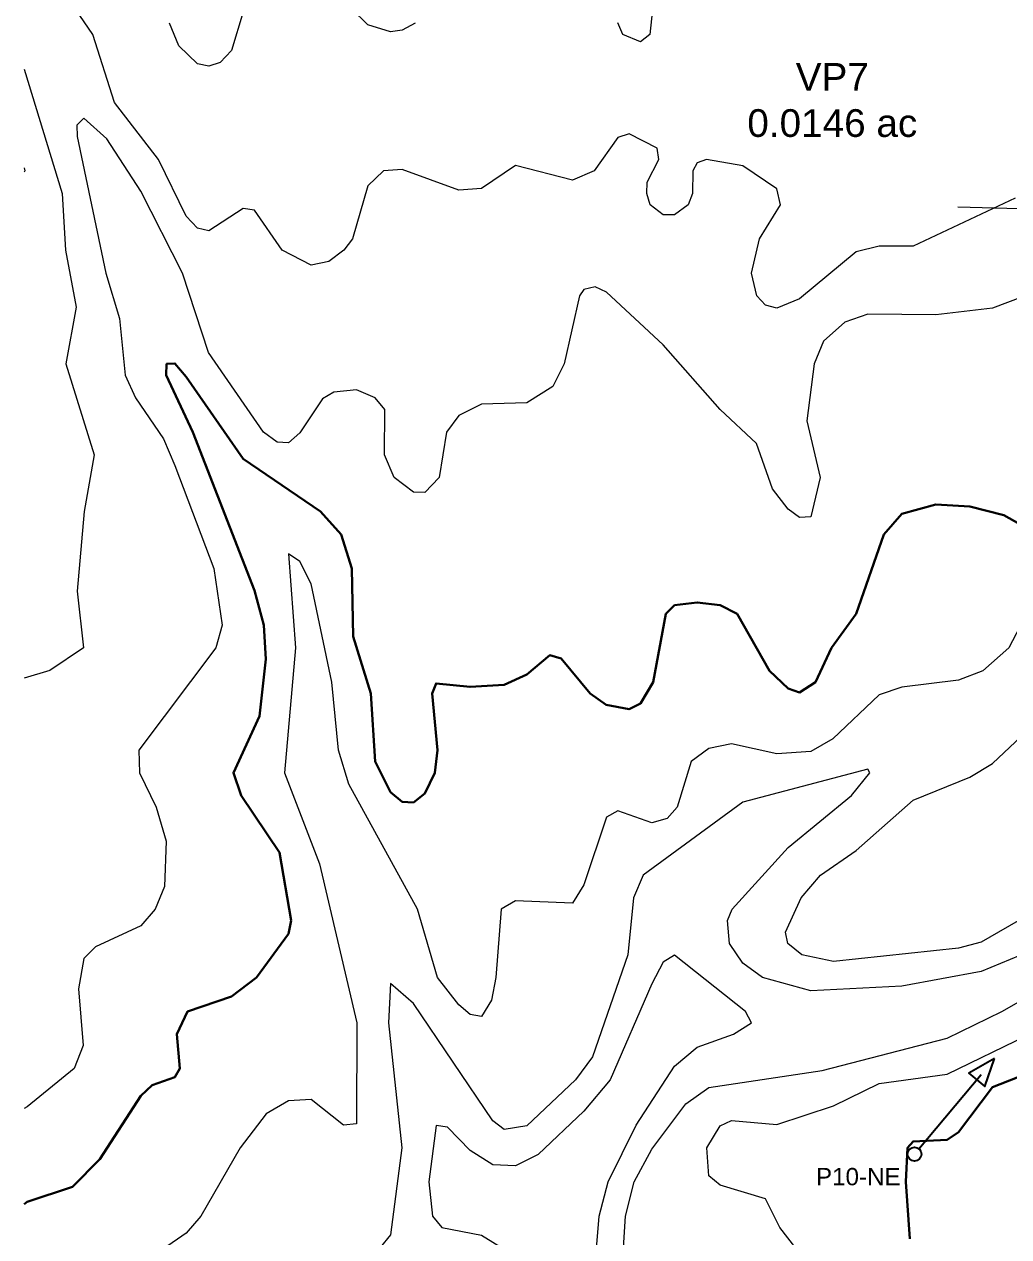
# Model space of a CAD drawing. Extents: x 6810325 to 6812275, y 1878569 to 1880689.
# Drawn here: x 6810325.1 to 6810609.5, y 1878863 to 1879213.1 of the extents above; entities that cross this region are included whole.
import ezdxf
from ezdxf.enums import TextEntityAlignment as Align

# ---------------------------------------------------------------- set-up
doc = ezdxf.new("R2010")
doc.units = 21
doc.header["$LTSCALE"] = 10
doc.header["$MEASUREMENT"] = 0
for name, color, linetype, lineweight in [('ANNO-LABELS', 7, 'CONTINUOUS', 18), ('ANNO-POINT-LABELS', 7, 'CONTINUOUS', 13), ('TOPO-CONTOUR-MAJOR', 34, 'CONTINUOUS', 30), ('TOPO-CONTOUR-MINOR', 36, 'CONTINUOUS', 13), ('WETL-PHOTO-POINT', 30, 'CONTINUOUS', 25)]:
    doc.layers.add(name, color=color, linetype=linetype, lineweight=lineweight)
doc.styles.add('LABEL', font='arial.ttf')

# ---------------------------------------------------------------- blocks, each defined once
blk = doc.blocks.new('PHOTO_ARROW')
at = {"color": 0, "lineweight": -2}
blk.add_line((0, 2), (0, 30), dxfattribs=at)
blk.add_lwpolyline([(0, 36), (-3, 28), (3, 28)], close=True, dxfattribs=at)
blk.add_circle((0, 0), 2, dxfattribs=at)

msp = doc.modelspace()

# ---------------------------------------------------------------- linework, layer by layer
at = {"layer": 'ANNO-LABELS'}
msp.add_lwpolyline([(6810594.75, 1879160.33), (6810714.75, 1879157.05)], dxfattribs=at)
at = {"layer": 'TOPO-CONTOUR-MAJOR', "elevation": 190}
for points in [[(6810617.96, 1879065.8), (6810608.12, 1879071.35), (6810598.28, 1879073.82), (6810588.44, 1879074.4), (6810578.59, 1879071.69), (6810573.44, 1879065.8), (6810565.39, 1879042.84), (6810558.31, 1879032.99), (6810553.69, 1879023.15), (6810549.07, 1879020.15), (6810545.79, 1879021.25), (6810540.37, 1879026.43), (6810531.02, 1879042.84), (6810526.1, 1879045.33), (6810519.54, 1879046.16), (6810512.98, 1879045.3), (6810510.46, 1879042.84), (6810506.81, 1879023.15), (6810503.13, 1879016.97), (6810499.85, 1879015.36), (6810493.22, 1879016.59), (6810488.61, 1879019.87), (6810480.17, 1879029.97), (6810476.89, 1879030.88), (6810470.33, 1879025.36), (6810463.76, 1879022.39), (6810453.92, 1879021.74), (6810444.08, 1879022.73), (6810442.93, 1879019.87), (6810444.49, 1879003.47), (6810443.69, 1878996.9), (6810440.8, 1878990.98), (6810437.52, 1878988.32), (6810434.24, 1878988.58), (6810430.96, 1878991.35), (6810426.47, 1879000.19), (6810425.22, 1879019.87), (6810420.09, 1879036.27), (6810419.73, 1879055.96), (6810416.65, 1879065.8), (6810410.72, 1879072.36), (6810388.31, 1879087.59), (6810371.9, 1879111.3), (6810368.62, 1879115.17), (6810366.25, 1879115.01), (6810366.08, 1879111.73), (6810373.81, 1879095.33), (6810391.59, 1879049.55), (6810394.35, 1879039.56), (6810394.92, 1879029.71), (6810393.09, 1879013.31), (6810385.53, 1878996.9), (6810387.76, 1878990.34), (6810398.81, 1878973.94), (6810402.25, 1878954.25), (6810401.43, 1878950.48), (6810392.23, 1878937.85), (6810385.02, 1878932.3), (6810372.24, 1878928.01), (6810369.15, 1878921.45), (6810370.04, 1878911.6), (6810368.62, 1878909.01), (6810362.06, 1878906.77), (6810358.78, 1878903.68), (6810346.96, 1878885.36), (6810339.09, 1878877.42), (6810325.97, 1878873.05), (6810325.11, 1878872.4)], [(6810580.94, 1878862.39), (6810579.79, 1878878.79), (6810580.21, 1878888.64), (6810581.87, 1878890.49), (6810591.72, 1878890.97), (6810595, 1878893.14), (6810604.84, 1878906.15), (6810621.24, 1878912.66)]]:
    msp.add_lwpolyline(points, dxfattribs=at)
at = {"layer": 'TOPO-CONTOUR-MINOR'}
for points, elevation in [([(6810611.4, 1879162.89), (6810581.87, 1879149.05), (6810572.03, 1879148.99), (6810565.47, 1879147.37), (6810549.07, 1879133.76), (6810542.5, 1879131.07), (6810539.22, 1879131.94), (6810536.78, 1879134.7), (6810535.17, 1879141.26), (6810537.51, 1879151.1), (6810543.58, 1879160.95), (6810542.5, 1879165.53), (6810532.66, 1879172.18), (6810522.21, 1879174.07), (6810519.54, 1879173.09), (6810518.23, 1879170.79), (6810518.19, 1879164.23), (6810516.9, 1879160.95), (6810512.98, 1879158.1), (6810509.7, 1879158.05), (6810505.95, 1879160.95), (6810504.91, 1879164.23), (6810505.1, 1879167.51), (6810508.47, 1879174.07), (6810507.9, 1879177.35), (6810499.85, 1879181.45), (6810496.57, 1879180.37), (6810489.7, 1879170.79), (6810483.45, 1879168.03), (6810467.05, 1879172.27), (6810457.2, 1879165.68), (6810450.64, 1879165.14), (6810434.24, 1879171.14), (6810428.87, 1879170.79), (6810424.39, 1879166.4), (6810419.91, 1879151.1), (6810417.43, 1879147.82), (6810413.06, 1879144.54), (6810407.99, 1879143.5), (6810399.58, 1879147.82), (6810391.59, 1879159.39), (6810388.31, 1879159.86), (6810378.46, 1879153.45), (6810375.18, 1879154.19), (6810371.9, 1879157.63), (6810363.86, 1879174.07), (6810351.17, 1879190.47), (6810344.97, 1879210.16), (6810336, 1879223.28)], 192), ([(6810437.99, 1879213.44), (6810434.24, 1879211.36), (6810430.96, 1879210.93), (6810424.39, 1879212.94), (6810414.55, 1879222.64)], 193), ([(6810506.93, 1879220), (6810505.79, 1879210.16), (6810503.13, 1879208), (6810497.99, 1879210.16), (6810496.57, 1879213.53)], 193), ([(6810388.31, 1879216.72), (6810385.02, 1879205.5), (6810381.74, 1879202), (6810378.46, 1879200.97), (6810375.18, 1879201.63), (6810369.8, 1879206.88), (6810367.08, 1879213.44)], 193), ([(6810325.11, 1879200.11), (6810336.05, 1879164.23), (6810337.05, 1879147.82), (6810340.1, 1879131.42), (6810337.14, 1879115.01), (6810345.36, 1879088.77), (6810342.41, 1879072.36), (6810340.4, 1879049.4), (6810342.22, 1879032.99), (6810332.53, 1879026.47), (6810325.11, 1879024.23)], 192), ([(6810634.37, 1879142.24), (6810604.84, 1879131.1), (6810588.44, 1879129.19), (6810568.75, 1879129.35), (6810562.19, 1879127.11), (6810555.99, 1879121.58), (6810553.3, 1879115.01), (6810551.14, 1879098.61), (6810555.07, 1879082.21), (6810552.35, 1879070.81), (6810549.07, 1879070.65), (6810545.79, 1879073.11), (6810541.24, 1879078.93), (6810536.68, 1879092.05), (6810526.18, 1879101.89), (6810509.7, 1879120.56), (6810493.29, 1879135.76), (6810490.01, 1879137.26), (6810486.73, 1879136.54), (6810485.46, 1879134.7), (6810481.11, 1879115.01), (6810477.77, 1879108.45), (6810470.33, 1879103.8), (6810457.2, 1879103.37), (6810450.64, 1879100.08), (6810447.07, 1879095.33), (6810444.93, 1879082.21), (6810440.8, 1879077.92), (6810437.52, 1879078.02), (6810431.98, 1879082.21), (6810429.2, 1879088.77), (6810429.24, 1879101.89), (6810426.45, 1879105.17), (6810421.11, 1879107.52), (6810414.55, 1879106.9), (6810411.27, 1879104.96), (6810404.71, 1879095.1), (6810401.43, 1879092.23), (6810398.15, 1879092.4), (6810394.2, 1879095.33), (6810378.3, 1879118.3), (6810370.8, 1879141.26), (6810358.78, 1879164.87), (6810348.94, 1879179.96), (6810342.37, 1879185.98), (6810340.27, 1879183.91), (6810340.36, 1879180.63), (6810348.73, 1879141.26), (6810352.64, 1879128.14), (6810354.27, 1879111.73), (6810357.21, 1879105.17), (6810365.34, 1879093.39), (6810368.62, 1879085.63), (6810379.91, 1879055.96), (6810382.29, 1879039.56), (6810380.5, 1879032.99), (6810358.23, 1879003.47), (6810358.4, 1878996.9), (6810363.25, 1878987.06), (6810366.08, 1878977.22), (6810365.63, 1878964.1), (6810362.98, 1878957.53), (6810358.78, 1878952.73), (6810345.65, 1878946.66), (6810342.37, 1878943.33), (6810340.79, 1878934.57), (6810342.14, 1878918.16), (6810339.51, 1878911.6), (6810325.97, 1878900.44), (6810325.11, 1878900.04)], 191), ([(6810325.11, 1879171.63), (6810325.31, 1879170.79), (6810325.11, 1879170.36)], 193), ([(6810617.96, 1879049.15), (6810609.49, 1879032.99), (6810601.97, 1879026.43), (6810595, 1879023.73), (6810578.59, 1879021.69), (6810572.03, 1879019.42), (6810558.73, 1879006.75), (6810552.35, 1879003.08), (6810542.5, 1879002.45), (6810529.38, 1879005.35), (6810522.82, 1879003.95), (6810517.77, 1879000.19), (6810513.74, 1878987.06), (6810510.81, 1878983.78), (6810506.42, 1878982.5), (6810496.57, 1878985.94), (6810493.29, 1878984.14), (6810486.73, 1878964.62), (6810483.45, 1878959.25), (6810467.05, 1878959.96), (6810462.87, 1878957.53), (6810461.38, 1878937.85), (6810460.05, 1878931.29), (6810457.2, 1878926.62), (6810453.92, 1878927.16), (6810450.64, 1878929.92), (6810444.53, 1878937.85), (6810438.72, 1878957.53), (6810418.85, 1878993.62), (6810415.87, 1879003.47), (6810413.95, 1879023.15), (6810407.99, 1879051.47), (6810404.71, 1879057.94), (6810401.43, 1879060.16), (6810403.44, 1879032.99), (6810400.25, 1878996.9), (6810410.45, 1878970.66), (6810421.19, 1878924.73), (6810421.11, 1878895.55), (6810417.33, 1878895.2), (6810407.99, 1878902.59), (6810401.43, 1878902.2), (6810394.96, 1878898.48), (6810387.49, 1878888.64), (6810376.16, 1878868.95), (6810371.9, 1878864.04), (6810365.34, 1878859.47)], 189), ([(6810614.68, 1878955.62), (6810601.56, 1878948.06), (6810595, 1878946.32), (6810558.91, 1878942.41), (6810549.75, 1878944.41), (6810545.68, 1878947.69), (6810545, 1878950.97), (6810549.53, 1878960.82), (6810555.13, 1878967.38), (6810565.47, 1878974.52), (6810581.87, 1878989.04), (6810598.28, 1878995.65), (6810604.84, 1878999.59), (6810617.96, 1879012.08)], 189), ([(6810621.08, 1878947.69), (6810601.56, 1878939.57), (6810578.59, 1878935.36), (6810552.35, 1878934.01), (6810538.38, 1878937.85), (6810532.66, 1878941.96), (6810528.82, 1878947.69), (6810528.28, 1878954.25), (6810529.62, 1878957.53), (6810545.79, 1878975.37), (6810564.08, 1878990.34), (6810569.42, 1878996.9), (6810568.75, 1878998.02), (6810532.66, 1878988.42), (6810503.9, 1878967.38), (6810501.15, 1878960.82), (6810499.51, 1878944.41), (6810489.29, 1878914.88), (6810484.38, 1878908.32), (6810470.33, 1878895.02), (6810463.76, 1878893.99), (6810460.48, 1878896.4), (6810437.52, 1878930.29), (6810430.96, 1878936.11), (6810430.36, 1878924.73), (6810434.15, 1878888.64), (6810430.96, 1878863.57), (6810421.95, 1878852.55)], 188), ([(6810497.33, 1878845.99), (6810498.81, 1878868.95), (6810501.28, 1878878.79), (6810506.42, 1878888.31), (6810516.26, 1878901.4), (6810522.82, 1878906.04), (6810555.63, 1878911.02), (6810591.72, 1878920.32), (6810607.51, 1878928.01), (6810641.95, 1878947.69)], 188), ([(6810489.81, 1878852.55), (6810491.22, 1878868.95), (6810493.76, 1878878.79), (6810501.86, 1878895.2), (6810512.98, 1878912.27), (6810519.54, 1878917.69), (6810529.98, 1878921.45), (6810535.17, 1878924.73), (6810533.45, 1878928.01), (6810512.98, 1878944.28), (6810509.7, 1878942.23), (6810506.42, 1878936.02), (6810494.36, 1878908.32), (6810486.73, 1878899.2), (6810473.61, 1878886.7), (6810467.05, 1878883.44), (6810460.48, 1878883.75), (6810453.92, 1878887.86), (6810447.36, 1878894.65), (6810444.08, 1878895.06), (6810441.94, 1878878.79), (6810443.02, 1878868.95), (6810445.75, 1878865.67), (6810457.2, 1878863.4), (6810463.76, 1878859.39)], 187), ([(6810551.03, 1878855.83), (6810543.41, 1878865.67), (6810539.22, 1878873.88), (6810526.1, 1878877.88), (6810522.82, 1878880.59), (6810522.31, 1878888.64), (6810526.1, 1878895.01), (6810529.38, 1878896.58), (6810542.5, 1878895.39), (6810558.91, 1878900.79), (6810572.03, 1878907.2), (6810591.72, 1878909.9), (6810614.68, 1878921.1)], 189)]:
    msp.add_lwpolyline(points, dxfattribs=dict(at, elevation=elevation))

# ---------------------------------------------------------------- block references
at = {"layer": 'WETL-PHOTO-POINT', "rotation": -40}
msp.add_blockref('PHOTO_ARROW', (6810582.27, 1878886.84), dxfattribs=at)

# ---------------------------------------------------------------- texts
at = {"layer": 'ANNO-LABELS', "insert": (6810558.53, 1879191.17), "char_height": 8, "attachment_point": 5, "style": 'LABEL'}
msp.add_mtext('VP7\\P0.0146 ac', dxfattribs=at)
at = {"layer": 'ANNO-POINT-LABELS', "style": 'LABEL'}
msp.add_text('P10-NE', height=5, dxfattribs=at).set_placement((6810578.27, 1878882.84), align=Align.TOP_RIGHT)

doc.saveas('drawing.dxf')
